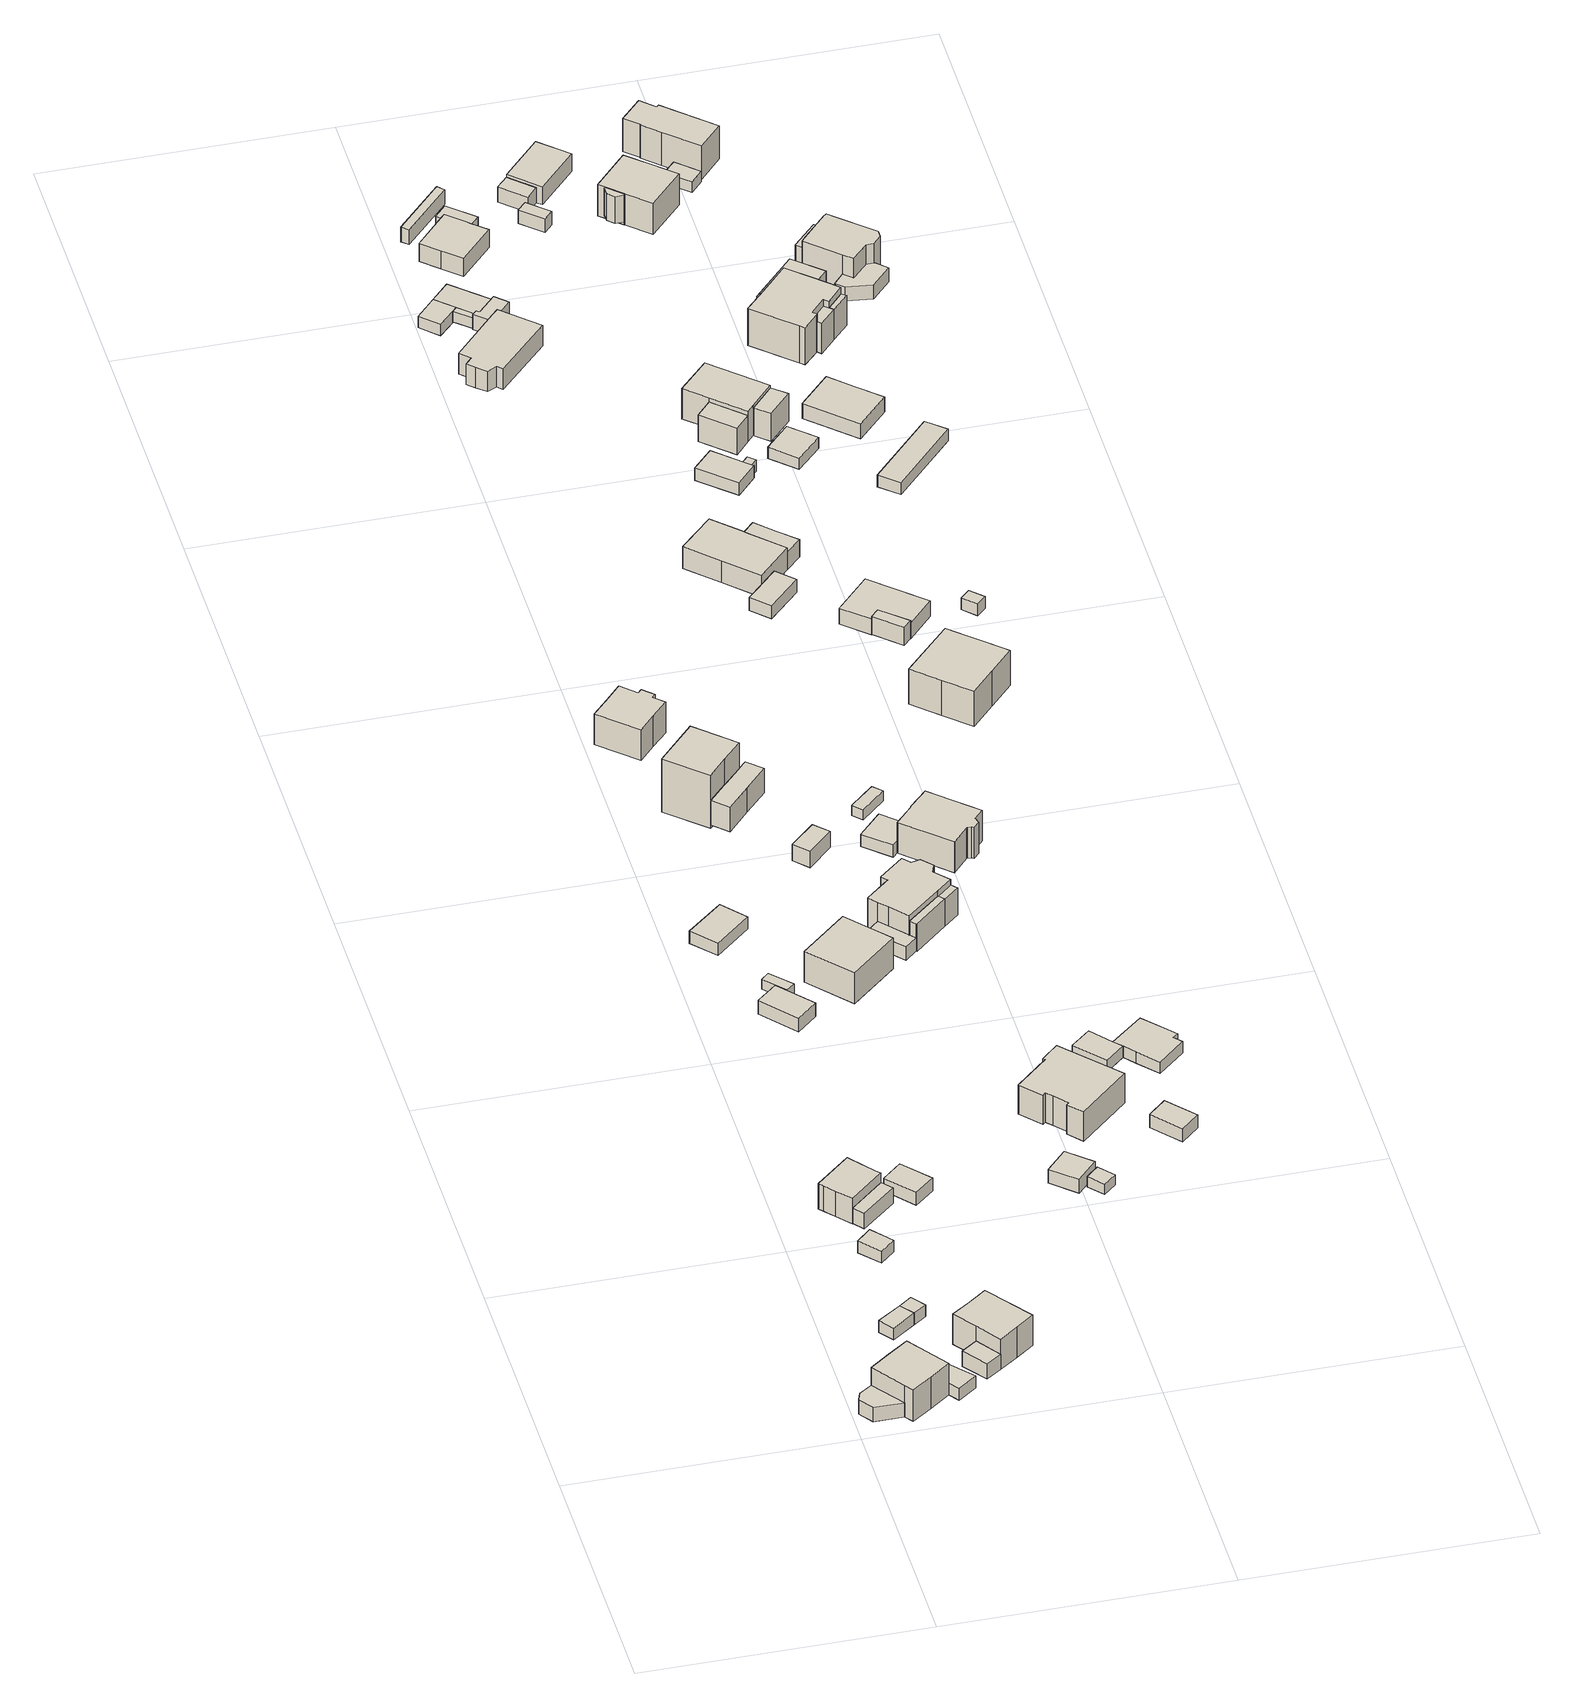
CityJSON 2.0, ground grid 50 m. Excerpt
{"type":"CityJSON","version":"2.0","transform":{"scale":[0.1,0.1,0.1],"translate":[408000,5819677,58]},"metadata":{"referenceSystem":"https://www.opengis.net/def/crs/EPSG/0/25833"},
"CityObjects":{
"building1":{"type":"Building","attributes":{"Gemeindeschluessel":"11000010","BezugspunktDach":"2200","function":"51009_1610","measuredHeight":2.92,"storeysAboveGround":0},"address":[{"country":"Germany","locality":"Berlin"}],"geometry":[{"type":"Solid","lod":"1","boundaries":[[[[0,1,2,3,4]],[[5,6,7,8,9]],[[5,9,4,3]],[[6,5,3,2]],[[7,6,2,1]],[[8,7,1,0]],[[9,8,0,4]]]]}]},
"building2":{"type":"Building","attributes":{"Gemeindeschluessel":"11000010","BezugspunktDach":"2200","function":"31001_1010","measuredHeight":8.01,"storeysAboveGround":1},"address":[{"country":"Germany","locality":"Berlin","thoroughfareNumber":"7","thoroughfareName":"Stralsunder Straße"}],"geometry":[{"type":"Solid","lod":"1","boundaries":[[[[10,11,12,13,14,15,16,17]],[[18,19,20,21,22,23,7,6]],[[18,6,17,16]],[[19,18,16,15]],[[20,19,15,14]],[[21,20,14,13]],[[22,21,13,12]],[[23,22,12,11]],[[7,23,11,10]],[[6,7,10,17]]]]}]},
"building3":{"type":"Building","attributes":{"Gemeindeschluessel":"11000010","BezugspunktDach":"2200","function":"31001_2463","measuredHeight":2.51,"storeysAboveGround":1},"address":[{"country":"Germany","locality":"Berlin","thoroughfareNumber":"7 (1)","thoroughfareName":"Stralsunder Straße"}],"geometry":[{"type":"Solid","lod":"1","boundaries":[[[[24,25,26,27,28]],[[29,30,31,21,20]],[[29,20,28,27]],[[30,29,27,26]],[[31,30,26,25]],[[21,31,25,24]],[[20,21,24,28]]]]}]},
"building4":{"type":"Building","attributes":{"Gemeindeschluessel":"11000010","BezugspunktDach":"2200","function":"31001_2463","measuredHeight":2.45,"storeysAboveGround":1},"address":[{"country":"Germany","locality":"Berlin","thoroughfareNumber":"6 (1)","thoroughfareName":"Stralsunder Straße"}],"geometry":[{"type":"Solid","lod":"1","boundaries":[[[[32,33,34,35]],[[36,37,38,39]],[[36,39,35,34]],[[37,36,34,33]],[[38,37,33,32]],[[39,38,32,35]]]]}]},
"building5":{"type":"Building","attributes":{"Gemeindeschluessel":"11000010","BezugspunktDach":"2200","function":"31001_2723","measuredHeight":2.45,"storeysAboveGround":1},"address":[{"country":"Germany","locality":"Berlin","thoroughfareNumber":"6 (2)","thoroughfareName":"Stralsunder Straße"}],"geometry":[{"type":"Solid","lod":"1","boundaries":[[[[33,40,41,34]],[[42,43,37,36]],[[42,36,34,41]],[[43,42,41,40]],[[37,43,40,33]],[[36,37,33,34]]]]}]},
"building6":{"type":"Building","attributes":{"Gemeindeschluessel":"11000010","BezugspunktDach":"2200","function":"51009_1610","measuredHeight":3.7,"storeysAboveGround":0},"address":[{"country":"Germany","locality":"Berlin"}],"geometry":[{"type":"Solid","lod":"1","boundaries":[[[[44,45,46,47]],[[48,49,50,51]],[[48,51,47,46]],[[49,48,46,45]],[[50,49,45,44]],[[51,50,44,47]]]]}]},
"building7":{"type":"Building","attributes":{"Gemeindeschluessel":"11000010","BezugspunktDach":"2200","function":"31001_2000","measuredHeight":3.16,"storeysAboveGround":1},"address":[{"country":"Germany","locality":"Berlin","thoroughfareNumber":"84 (2)","thoroughfareName":"Terwestenstraße"}],"geometry":[{"type":"Solid","lod":"1","boundaries":[[[[52,53,54,55]],[[56,57,58,59]],[[56,59,55,54]],[[57,56,54,53]],[[58,57,53,52]],[[59,58,52,55]]]]}]},
"building8":{"type":"Building","attributes":{"Gemeindeschluessel":"11000010","function":"31001_1010"},"address":[{"country":"Germany","locality":"Berlin","thoroughfareNumber":"84","thoroughfareName":"Terwestenstraße"}],"children":["building8-1","building8-2"]},
"building8-1":{"type":"BuildingPart","attributes":{"BezugspunktDach":"2200","measuredHeight":5.8,"storeysAboveGround":2},"parents":["building8"],"geometry":[{"type":"MultiSurface","lod":"1","boundaries":[[[60,61,62,63,64,65,66,67]],[[68,69,70,71,72,73,74,75]],[[68,75,67,66]],[[69,68,66,65]],[[70,69,65,64]],[[71,70,64,63]],[[76,77,78,79,72,71,63,62]],[[73,72,62,61]],[[74,73,61,60]],[[75,74,60,67]],[[79,78,77,76]]]}]},
"building8-2":{"type":"BuildingPart","attributes":{"BezugspunktDach":"2200","measuredHeight":3.21,"storeysAboveGround":2},"parents":["building8"],"geometry":[{"type":"Solid","lod":"1","boundaries":[[[[80,81,77,76]],[[78,82,83,79]],[[82,78,77,81]],[[83,82,81,80]],[[79,83,80,76]],[[78,79,76,77]]]]}]},
"building9":{"type":"Building","attributes":{"Gemeindeschluessel":"11000010","BezugspunktDach":"2200","function":"31001_1010","measuredHeight":7.95,"storeysAboveGround":1},"address":[{"country":"Germany","locality":"Berlin","thoroughfareNumber":"6","thoroughfareName":"Stralsunder Straße"}],"geometry":[{"type":"Solid","lod":"1","boundaries":[[[[84,85,86,87,88,89,90]],[[91,92,93,94,49,48,95]],[[91,95,90,89]],[[92,91,89,88]],[[93,92,88,87]],[[94,93,87,86]],[[49,94,86,85]],[[48,49,85,84]],[[95,48,84,90]]]]}]},
"building10":{"type":"Building","attributes":{"Gemeindeschluessel":"11000010","BezugspunktDach":"2200","function":"31001_2000","measuredHeight":2.65,"storeysAboveGround":1},"address":[{"country":"Germany","locality":"Berlin","thoroughfareNumber":"84 (1)","thoroughfareName":"Terwestenstraße"}],"geometry":[{"type":"Solid","lod":"1","boundaries":[[[[96,97,98,99]],[[100,101,102,103]],[[100,103,99,98]],[[101,100,98,97]],[[102,101,97,96]],[[103,102,96,99]]]]}]},
"building11":{"type":"Building","attributes":{"Gemeindeschluessel":"11000010","BezugspunktDach":"2200","function":"31001_2000","measuredHeight":2.88,"storeysAboveGround":1},"address":[{"country":"Germany","locality":"Berlin","thoroughfareNumber":"87 (1)","thoroughfareName":"Terwestenstraße"}],"geometry":[{"type":"Solid","lod":"1","boundaries":[[[[104,105,106,107]],[[108,109,110,111]],[[108,111,107,106]],[[109,108,106,105]],[[110,109,105,104]],[[111,110,104,107]]]]}]},
"building12":{"type":"Building","attributes":{"Gemeindeschluessel":"11000010","BezugspunktDach":"2200","function":"31001_1010","measuredHeight":2.45,"storeysAboveGround":1},"address":[{"country":"Germany","locality":"Berlin","thoroughfareNumber":"89 (2)","thoroughfareName":"Terwestenstraße"}],"geometry":[{"type":"Solid","lod":"1","boundaries":[[[[112,113,114,115]],[[116,117,118,119]],[[116,119,115,114]],[[117,116,114,113]],[[118,117,113,112]],[[119,118,112,115]]]]}]},
"building13":{"type":"Building","attributes":{"Gemeindeschluessel":"11000010","BezugspunktDach":"2200","function":"31001_2000","measuredHeight":1.97,"storeysAboveGround":1},"address":[{"country":"Germany","locality":"Berlin","thoroughfareNumber":"89 (1)","thoroughfareName":"Terwestenstraße"}],"geometry":[{"type":"Solid","lod":"1","boundaries":[[[[120,121,122,123]],[[124,125,126,127]],[[124,127,123,122]],[[125,124,122,121]],[[126,125,121,120]],[[127,126,120,123]]]]}]},
"building14":{"type":"Building","attributes":{"Gemeindeschluessel":"11000010","BezugspunktDach":"2200","function":"31001_1010","measuredHeight":8.21,"storeysAboveGround":2},"address":[{"country":"Germany","locality":"Berlin","thoroughfareNumber":"89","thoroughfareName":"Terwestenstraße"}],"geometry":[{"type":"Solid","lod":"1","boundaries":[[[[128,129,130,131,132]],[[133,134,135,136,137]],[[133,137,132,131]],[[134,133,131,130]],[[135,134,130,129]],[[136,135,129,128]],[[137,136,128,132]]]]}]},
"building15":{"type":"Building","attributes":{"Gemeindeschluessel":"11000010","BezugspunktDach":"2200","function":"31001_1010","measuredHeight":8.25,"storeysAboveGround":1},"address":[{"country":"Germany","locality":"Berlin","thoroughfareNumber":"8A","thoroughfareName":"Kolberger Straße"}],"geometry":[{"type":"Solid","lod":"1","boundaries":[[[[138,139,140,141,142,143,144,145,146,147]],[[148,149,150,151,152,153,154,155,156,157]],[[148,157,147,146]],[[149,148,146,145]],[[150,149,145,144]],[[151,150,144,143]],[[152,151,143,142]],[[153,152,142,141]],[[154,153,141,140]],[[155,154,140,139]],[[156,155,139,138]],[[157,156,138,147]]]]}]},
"building16":{"type":"Building","attributes":{"Gemeindeschluessel":"11000010","BezugspunktDach":"2200","function":"31001_1312","measuredHeight":2.84,"storeysAboveGround":1},"address":[{"country":"Germany","locality":"Berlin","thoroughfareNumber":"86","thoroughfareName":"Terwestenstraße"}],"geometry":[{"type":"Solid","lod":"1","boundaries":[[[[158,159,160,161]],[[162,163,164,165]],[[162,165,161,160]],[[163,162,160,159]],[[164,163,159,158]],[[165,164,158,161]]]]}]},
"building17":{"type":"Building","attributes":{"Gemeindeschluessel":"11000010","function":"31001_1010"},"address":[{"country":"Germany","locality":"Berlin","thoroughfareNumber":"8","thoroughfareName":"Kolberger Straße"}],"children":["building17-1","building17-2"]},
"building17-1":{"type":"BuildingPart","attributes":{"BezugspunktDach":"2200","measuredHeight":13.15,"storeysAboveGround":2},"parents":["building17"],"geometry":[{"type":"MultiSurface","lod":"1","boundaries":[[[166,167,168,169,170]],[[171,172,173,174,175]],[[171,175,170,169]],[[172,171,169,168]],[[176,177,178,168,167]],[[179,173,172,180,181]],[[174,173,167,166],[182,183,176,179]],[[175,174,166,170]],[[179,181,177,176]],[[181,180,178,177]],[[176,183,182,179]]]}]},
"building17-2":{"type":"BuildingPart","attributes":{"BezugspunktDach":"2200","measuredHeight":5.5,"storeysAboveGround":2},"parents":["building17"],"geometry":[{"type":"MultiSurface","lod":"1","boundaries":[[[184,185,186,187,177,183]],[[181,188,189,190,191,182]],[[188,180,178,187]],[[189,188,187,186]],[[190,189,186,185]],[[191,190,185,184]],[[182,191,184,183]],[[181,179,176,177]],[[182,192,183,176,179]],[[181,177,178,180]]]}]},
"building18":{"type":"Building","attributes":{"Gemeindeschluessel":"11000010","BezugspunktDach":"2200","function":"31001_2000","measuredHeight":2.08,"storeysAboveGround":1},"address":[{"country":"Germany","locality":"Berlin","thoroughfareNumber":"86 (1)","thoroughfareName":"Terwestenstraße"}],"geometry":[{"type":"Solid","lod":"1","boundaries":[[[[193,194,195,196]],[[197,198,199,200]],[[197,200,196,195]],[[198,197,195,194]],[[199,198,194,193]],[[200,199,193,196]]]]}]},
"building19":{"type":"Building","attributes":{"Gemeindeschluessel":"11000010","BezugspunktDach":"2200","function":"51009_1611","measuredHeight":2.62,"storeysAboveGround":0},"address":[{"country":"Germany","locality":"Berlin"}],"geometry":[{"type":"Solid","lod":"1","boundaries":[[[[201,202,203,204]],[[205,206,207,208]],[[205,208,204,203]],[[206,205,203,202]],[[207,206,202,201]],[[208,207,201,204]]]]}]},
"building20":{"type":"Building","attributes":{"Gemeindeschluessel":"11000010","BezugspunktDach":"2200","function":"31001_1010","measuredHeight":3.25,"storeysAboveGround":1},"address":[{"country":"Germany","locality":"Berlin","thoroughfareNumber":"7","thoroughfareName":"Kolberger Straße"}],"geometry":[{"type":"Solid","lod":"1","boundaries":[[[[209,210,211,212]],[[213,214,215,216]],[[213,216,212,211]],[[214,213,211,210]],[[215,214,210,209]],[[216,215,209,212]]]]}]},
"building21":{"type":"Building","attributes":{"Gemeindeschluessel":"11000010","BezugspunktDach":"2200","function":"31001_1010","measuredHeight":8.6,"storeysAboveGround":1},"address":[{"country":"Germany","locality":"Berlin","thoroughfareNumber":"88","thoroughfareName":"Terwestenstraße"}],"geometry":[{"type":"Solid","lod":"1","boundaries":[[[[217,218,219,220,221,222,223,224,225,226,227,228]],[[229,230,231,232,233,234,235,236,237,238,239,240]],[[229,240,228,227]],[[230,229,227,226]],[[231,230,226,225]],[[232,231,225,224]],[[233,232,224,223]],[[234,233,223,222]],[[235,234,222,221]],[[236,235,221,220]],[[237,236,220,219]],[[238,237,219,218]],[[239,238,218,217]],[[240,239,217,228]]]]}]},
"building22":{"type":"Building","attributes":{"Gemeindeschluessel":"11000010","function":"31001_1010"},"address":[{"country":"Germany","locality":"Berlin","thoroughfareNumber":"91","thoroughfareName":"Terwestenstraße"}],"children":["building22-1","building22-2"]},
"building22-1":{"type":"BuildingPart","attributes":{"BezugspunktDach":"2200","measuredHeight":8.55,"storeysAboveGround":1},"parents":["building22"],"geometry":[{"type":"MultiSurface","lod":"1","boundaries":[[[241,242,243,244,245,246,247,248,249,250,251,252,253,254]],[[255,256,257,258,259,260,261,262,263,264,265,266,205,267]],[[255,267,254,253]],[[256,255,253,252]],[[257,256,252,251]],[[258,257,251,250]],[[259,258,250,249]],[[260,259,249,248]],[[261,260,248,247]],[[262,261,247,246]],[[263,262,246,245]],[[264,263,245,244]],[[268,269,244,243]],[[266,265,243,242]],[[205,266,242,241]],[[267,205,241,254]],[[270,265,264,269,268]]]}]},
"building22-2":{"type":"BuildingPart","attributes":{"BezugspunktDach":"2200","measuredHeight":5.55,"storeysAboveGround":1},"parents":["building22"],"geometry":[{"type":"Solid","lod":"1","boundaries":[[[[271,272,273,269,268]],[[264,274,275,206,265]],[[274,264,269,273]],[[275,274,273,272]],[[206,275,272,271]],[[265,206,271,268]],[[265,268,269,264]]]]}]},
"building23":{"type":"Building","attributes":{"Gemeindeschluessel":"11000010","BezugspunktDach":"2200","function":"51009_1610","measuredHeight":5.53,"storeysAboveGround":0},"address":[{"country":"Germany","locality":"Berlin"}],"geometry":[{"type":"Solid","lod":"1","boundaries":[[[[276,277,278,279]],[[263,280,274,264]],[[263,264,279,278]],[[280,263,278,277]],[[274,280,277,276]],[[264,274,276,279]]]]}]},
"building24":{"type":"Building","attributes":{"Gemeindeschluessel":"11000010","BezugspunktDach":"2200","function":"31001_2463","measuredHeight":2.5,"storeysAboveGround":1},"address":[{"country":"Germany","locality":"Berlin","thoroughfareNumber":"6B (1)","thoroughfareName":"Kolberger Straße"}],"geometry":[{"type":"Solid","lod":"1","boundaries":[[[[281,282,283,284,285]],[[286,287,288,289,290]],[[286,290,285,284]],[[287,286,284,283]],[[288,287,283,282]],[[289,288,282,281]],[[290,289,281,285]]]]}]},
"building25":{"type":"Building","attributes":{"Gemeindeschluessel":"11000010","BezugspunktDach":"2200","function":"31001_2000","measuredHeight":2.26,"storeysAboveGround":1},"address":[{"country":"Germany","locality":"Berlin","thoroughfareNumber":"90 (1)","thoroughfareName":"Terwestenstraße"}],"geometry":[{"type":"Solid","lod":"1","boundaries":[[[[291,292,293,294,295]],[[296,297,298,299,300]],[[296,300,295,294]],[[297,296,294,293]],[[298,297,293,292]],[[299,298,292,291]],[[300,299,291,295]]]]}]},
"building26":{"type":"Building","attributes":{"Gemeindeschluessel":"11000010","BezugspunktDach":"2200","function":"31001_2000","measuredHeight":2.08,"storeysAboveGround":1},"address":[{"country":"Germany","locality":"Berlin","thoroughfareNumber":"7 (1)","thoroughfareName":"Kolberger Straße"}],"geometry":[{"type":"Solid","lod":"1","boundaries":[[[[301,302,303,304]],[[305,306,307,308]],[[305,308,304,303]],[[306,305,303,302]],[[307,306,302,301]],[[308,307,301,304]]]]}]},
"building27":{"type":"Building","attributes":{"Gemeindeschluessel":"11000010","BezugspunktDach":"2200","function":"31001_2463","measuredHeight":2.75,"storeysAboveGround":1},"address":[{"country":"Germany","locality":"Berlin","thoroughfareNumber":"88A (1)","thoroughfareName":"Terwestenstraße"}],"geometry":[{"type":"Solid","lod":"1","boundaries":[[[[309,310,311,312]],[[313,314,315,316]],[[313,316,312,311]],[[314,313,311,310]],[[315,314,310,309]],[[316,315,309,312]]]]}]},
"building28":{"type":"Building","attributes":{"Gemeindeschluessel":"11000010","BezugspunktDach":"2200","function":"31001_2723","measuredHeight":2.31,"storeysAboveGround":1},"address":[{"country":"Germany","locality":"Berlin","thoroughfareNumber":"25 (2)","thoroughfareName":"Schongauerstraße"}],"geometry":[{"type":"Solid","lod":"1","boundaries":[[[[317,318,319,320,321]],[[322,323,324,325,326]],[[322,326,321,320]],[[323,322,320,319]],[[324,323,319,318]],[[325,324,318,317]],[[326,325,317,321]]]]}]},
"building29":{"type":"Building","attributes":{"Gemeindeschluessel":"11000010","BezugspunktDach":"2200","function":"31001_1010","measuredHeight":7.37,"storeysAboveGround":1},"address":[{"country":"Germany","locality":"Berlin","thoroughfareNumber":"6B","thoroughfareName":"Kolberger Straße"}],"geometry":[{"type":"Solid","lod":"1","boundaries":[[[[327,328,329,330,331,332,333,334,335,336,337,338,339,340,341]],[[342,287,343,344,345,346,347,348,349,350,351,352,353,354,288]],[[342,288,341,340]],[[287,342,340,339]],[[343,287,339,338]],[[344,343,338,337]],[[345,344,337,336]],[[346,345,336,335]],[[347,346,335,334]],[[348,347,334,333]],[[349,348,333,332]],[[350,349,332,331]],[[351,350,331,330]],[[352,351,330,329]],[[353,352,329,328]],[[354,353,328,327]],[[288,354,327,341]]]]}]},
"building30":{"type":"Building","attributes":{"Gemeindeschluessel":"11000010","BezugspunktDach":"2200","function":"31001_1010","measuredHeight":3.56,"storeysAboveGround":1},"address":[{"country":"Germany","locality":"Berlin","thoroughfareNumber":"90","thoroughfareName":"Terwestenstraße"}],"geometry":[{"type":"Solid","lod":"1","boundaries":[[[[292,355,356,357,358,359,360,361,293]],[[362,363,364,365,366,367,368,298,297]],[[362,297,293,361]],[[363,362,361,360]],[[364,363,360,359]],[[365,364,359,358]],[[366,365,358,357]],[[367,366,357,356]],[[368,367,356,355]],[[298,368,355,292]],[[297,298,292,293]]]]}]},
"building31":{"type":"Building","attributes":{"Gemeindeschluessel":"11000010","BezugspunktDach":"2200","function":"51009_1610","measuredHeight":2.16,"storeysAboveGround":0},"address":[{"country":"Germany","locality":"Berlin"}],"geometry":[{"type":"Solid","lod":"1","boundaries":[[[[369,370,319,318]],[[371,372,373,374]],[[371,374,318,319]],[[372,371,319,370]],[[373,372,370,369]],[[374,373,369,318]]]]}]},
"building32":{"type":"Building","attributes":{"Gemeindeschluessel":"11000010","BezugspunktDach":"2200","function":"31001_1010","measuredHeight":5.13,"storeysAboveGround":1},"address":[{"country":"Germany","locality":"Berlin","thoroughfareNumber":"25","thoroughfareName":"Schongauerstraße"}],"geometry":[{"type":"Solid","lod":"1","boundaries":[[[[375,376,377,378,379,380,381,382,383,384,385]],[[386,387,388,389,390,391,392,393,394,395,396]],[[386,396,385,384]],[[387,386,384,383]],[[388,387,383,382]],[[389,388,382,381]],[[390,389,381,380]],[[391,390,380,379]],[[392,391,379,378]],[[393,392,378,377]],[[394,393,377,376]],[[395,394,376,375]],[[396,395,375,385]]]]}]},
"building33":{"type":"Building","attributes":{"Gemeindeschluessel":"11000010","BezugspunktDach":"2200","function":"31001_2463","measuredHeight":2.39,"storeysAboveGround":1},"address":[{"country":"Germany","locality":"Berlin","thoroughfareNumber":"25 (1)","thoroughfareName":"Schongauerstraße"}],"geometry":[{"type":"Solid","lod":"1","boundaries":[[[[319,370,397,398,399,320]],[[400,401,402,403,404,405]],[[400,405,320,399]],[[401,400,399,398]],[[402,401,398,397]],[[403,402,397,370]],[[404,403,370,319]],[[405,404,319,320]]]]}]},
"building34":{"type":"Building","attributes":{"Gemeindeschluessel":"11000010","BezugspunktDach":"2200","function":"51009_1610","measuredHeight":1.96,"storeysAboveGround":0},"address":[{"country":"Germany","locality":"Berlin"}],"geometry":[{"type":"Solid","lod":"1","boundaries":[[[[406,407,408,409]],[[410,411,345,344]],[[410,344,409,408]],[[411,410,408,407]],[[345,411,407,406]],[[344,345,406,409]]]]}]},
"building35":{"type":"Building","attributes":{"Gemeindeschluessel":"11000010","BezugspunktDach":"2200","function":"51009_1610","measuredHeight":3.11,"storeysAboveGround":0},"address":[{"country":"Germany","locality":"Berlin"}],"geometry":[{"type":"Solid","lod":"1","boundaries":[[[[412,413,414,415,416,417,418]],[[403,402,401,419,420,421,422]],[[403,422,418,417]],[[402,403,417,416]],[[401,402,416,415]],[[419,401,415,414]],[[420,419,414,413]],[[421,420,413,412]],[[422,421,412,418]]]]}]},
"building36":{"type":"Building","attributes":{"Gemeindeschluessel":"11000010","BezugspunktDach":"2200","function":"31001_2000","measuredHeight":2.59,"storeysAboveGround":1},"address":[{"country":"Germany","locality":"Berlin","thoroughfareNumber":"22 (1)","thoroughfareName":"Schongauerstraße"}],"geometry":[{"type":"Solid","lod":"1","boundaries":[[[[423,424,425,426,427]],[[428,429,430,431,432]],[[428,432,427,426]],[[429,428,426,425]],[[430,429,425,424]],[[431,430,424,423]],[[432,431,423,427]]]]}]},
"building37":{"type":"Building","attributes":{"Gemeindeschluessel":"11000010","function":"31001_1010"},"address":[{"country":"Germany","locality":"Berlin","thoroughfareNumber":"22","thoroughfareName":"Schongauerstraße"}],"children":["building37-1","building37-2"]},
"building37-1":{"type":"BuildingPart","attributes":{"BezugspunktDach":"2200","measuredHeight":5.44,"storeysAboveGround":1},"parents":["building37"],"geometry":[{"type":"MultiSurface","lod":"1","boundaries":[[[433,434,435,436,437,438,439]],[[440,441,442,443,428,444,445]],[[440,445,439,438]],[[441,440,438,437]],[[446,447,441,437,436]],[[448,449,450,446,442,451,452,442,436,435]],[[428,443,435,434]],[[444,428,434,433]],[[445,444,433,439]],[[442,441,447,446]],[[443,452,451,450,449,448]],[[453,451,442,446,450]]]}]},
"building37-2":{"type":"BuildingPart","attributes":{"BezugspunktDach":"2200","measuredHeight":4.26,"storeysAboveGround":1},"parents":["building37"],"geometry":[{"type":"MultiSurface","lod":"1","boundaries":[[[450,449,454,455,456,447]],[[457,458,459,443,451,441]],[[457,441,447,456]],[[458,457,456,455]],[[459,458,455,454]],[[443,459,454,449]],[[451,443,449,450]],[[442,446,447,441,460]],[[461,451,450,446,462,442]]]}]},
"building38":{"type":"Building","attributes":{"Gemeindeschluessel":"11000010","BezugspunktDach":"2200","function":"31001_2000","measuredHeight":3,"storeysAboveGround":1},"address":[{"country":"Germany","locality":"Berlin","thoroughfareNumber":"27 (1)","thoroughfareName":"Schongauerstraße"}],"geometry":[{"type":"Solid","lod":"1","boundaries":[[[[463,464,465,466]],[[467,468,469,470]],[[467,470,466,465]],[[468,467,465,464]],[[469,468,464,463]],[[470,469,463,466]]]]}]},
"building39":{"type":"Building","attributes":{"Gemeindeschluessel":"11000010","function":"31001_1010"},"address":[{"country":"Germany","locality":"Berlin","thoroughfareNumber":"27","thoroughfareName":"Schongauerstraße"}],"children":["building39-1","building39-2"]},
"building39-1":{"type":"BuildingPart","attributes":{"BezugspunktDach":"2200","measuredHeight":4.29,"storeysAboveGround":1},"parents":["building39"],"geometry":[{"type":"MultiSurface","lod":"1","boundaries":[[[471,472,473,474,475,476,477,478]],[[479,480,481,482,483,484,485,486]],[[479,486,478,477]],[[487,488,477,476]],[[489,487,480,476,475]],[[490,489,481,475,474]],[[483,482,474,473]],[[484,483,473,472]],[[485,484,472,471]],[[486,485,471,478]],[[480,479,488,487]],[[481,480,487,489]],[[491,482,481,489,490]]]}]},
"building39-2":{"type":"BuildingPart","attributes":{"BezugspunktDach":"2200","measuredHeight":3.14,"storeysAboveGround":1},"parents":["building39"],"geometry":[{"type":"MultiSurface","lod":"1","boundaries":[[[488,487,490,492,493,494]],[[495,496,482,480,479,497]],[[495,497,494,493]],[[496,495,493,492]],[[482,496,492,490]],[[497,479,488,494]],[[480,481,489,487]],[[490,489,498,481,482]],[[479,480,487,488]]]}]},
"building40":{"type":"Building","attributes":{"Gemeindeschluessel":"11000010","BezugspunktDach":"2200","function":"31001_1010","measuredHeight":2.53,"storeysAboveGround":1},"address":[{"country":"Germany","locality":"Berlin","thoroughfareNumber":"24","thoroughfareName":"Schongauerstraße"}],"geometry":[{"type":"Solid","lod":"1","boundaries":[[[[499,500,501,502,503,504]],[[505,506,507,508,509,510]],[[505,510,504,503]],[[506,505,503,502]],[[507,506,502,501]],[[508,507,501,500]],[[509,508,500,499]],[[510,509,499,504]]]]}]},
"building41":{"type":"Building","attributes":{"Gemeindeschluessel":"11000010","BezugspunktDach":"2200","function":"51009_1610","measuredHeight":3.62,"storeysAboveGround":0},"address":[{"country":"Germany","locality":"Berlin"}],"geometry":[{"type":"Solid","lod":"1","boundaries":[[[[511,512,513,514]],[[515,516,517,518]],[[515,518,514,513]],[[516,515,513,512]],[[517,516,512,511]],[[518,517,511,514]]]]}]},
"building42":{"type":"Building","attributes":{"Gemeindeschluessel":"11000010","BezugspunktDach":"2200","function":"31001_1010","measuredHeight":3.27,"storeysAboveGround":1},"address":[{"country":"Germany","locality":"Berlin","thoroughfareNumber":"5","thoroughfareName":"Kolberger Straße"}],"geometry":[{"type":"Solid","lod":"1","boundaries":[[[[519,520,521,522,523,524]],[[525,526,527,528,529,530]],[[525,530,524,523]],[[526,525,523,522]],[[527,526,522,521]],[[528,527,521,520]],[[529,528,520,519]],[[530,529,519,524]]]]}]},
"building43":{"type":"Building","attributes":{"Gemeindeschluessel":"11000010","BezugspunktDach":"2200","function":"31001_1010","measuredHeight":10.07,"storeysAboveGround":2},"address":[{"country":"Germany","locality":"Berlin","thoroughfareNumber":"5A, 6","thoroughfareName":"Kolberger Straße"}],"geometry":[{"type":"Solid","lod":"1","boundaries":[[[[531,532,533,534,535,536,537,538]],[[539,540,541,542,543,544,545,546]],[[539,546,538,537]],[[540,539,537,536]],[[541,540,536,535]],[[542,541,535,534]],[[543,542,534,533]],[[544,543,533,532]],[[545,544,532,531]],[[546,545,531,538]]]]}]},
"building44":{"type":"Building","attributes":{"Gemeindeschluessel":"11000010","BezugspunktDach":"2200","function":"31001_2000","measuredHeight":2.44,"storeysAboveGround":1},"address":[{"country":"Germany","locality":"Berlin","thoroughfareNumber":"24 (1)","thoroughfareName":"Schongauerstraße"}],"geometry":[{"type":"Solid","lod":"1","boundaries":[[[[501,547,548,502]],[[549,550,551,552]],[[549,552,502,548]],[[550,549,548,547]],[[551,550,547,501]],[[552,551,501,502]]]]}]},
"building45":{"type":"Building","attributes":{"Gemeindeschluessel":"11000010","BezugspunktDach":"2200","function":"31001_2000","measuredHeight":3.31,"storeysAboveGround":1},"address":[{"country":"Germany","locality":"Berlin","thoroughfareNumber":"29A (1)","thoroughfareName":"Schongauerstraße"}],"geometry":[{"type":"Solid","lod":"1","boundaries":[[[[553,554,555,556]],[[557,558,559,560]],[[557,560,556,555]],[[558,557,555,554]],[[559,558,554,553]],[[560,559,553,556]]]]}]},
"building46":{"type":"Building","attributes":{"Gemeindeschluessel":"11000010","function":"31001_1010"},"address":[{"country":"Germany","locality":"Berlin","thoroughfareNumber":"26","thoroughfareName":"Schongauerstraße"}],"children":["building46-1","building46-2","building46-3"]},
"building46-1":{"type":"BuildingPart","attributes":{"BezugspunktDach":"2200","measuredHeight":6.73,"storeysAboveGround":1},"parents":["building46"],"geometry":[{"type":"MultiSurface","lod":"1","boundaries":[[[561,562,563,564,565,566]],[[567,568,569,570,571,572]],[[567,572,566,565]],[[568,567,565,564]],[[573,574,575,564,563]],[[570,569,563,562]],[[571,576,577,562,561]],[[572,571,561,566]],[[569,568,575,574,573]],[[570,577,576,571]]]}]},
"building46-2":{"type":"BuildingPart","attributes":{"BezugspunktDach":"2200","measuredHeight":5.62,"storeysAboveGround":1},"parents":["building46"],"geometry":[{"type":"Solid","lod":"1","boundaries":[[[[578,579,574,573]],[[568,580,581,569]],[[580,568,574,579]],[[581,580,579,578]],[[569,581,578,573]],[[568,569,573,574]]]]}]},
"building46-3":{"type":"BuildingPart","attributes":{"BezugspunktDach":"2200","measuredHeight":5.36,"storeysAboveGround":1},"parents":["building46"],"geometry":[{"type":"Solid","lod":"1","boundaries":[[[[582,577,576,583]],[[571,570,584,585]],[[571,585,583,576]],[[584,570,577,582]],[[585,584,582,583]],[[570,571,576,577]]]]}]},
"building47":{"type":"Building","attributes":{"Gemeindeschluessel":"11000010","function":"31001_1010"},"address":[{"country":"Germany","locality":"Berlin","thoroughfareNumber":"29A","thoroughfareName":"Schongauerstraße"}],"children":["building47-1","building47-2"]},
"building47-1":{"type":"BuildingPart","attributes":{"BezugspunktDach":"2200","measuredHeight":4.17,"storeysAboveGround":1},"parents":["building47"],"geometry":[{"type":"MultiSurface","lod":"1","boundaries":[[[586,587,588,589]],[[590,591,592,593]],[[590,593,589,588]],[[591,590,588,587]],[[592,591,587,586]],[[594,595,596,592,586,589]],[[593,597,596,595,594]]]}]},
"building47-2":{"type":"BuildingPart","attributes":{"BezugspunktDach":"2200","measuredHeight":3.09,"storeysAboveGround":1},"parents":["building47"],"geometry":[{"type":"Solid","lod":"1","boundaries":[[[[598,595,594,599]],[[593,596,600,601]],[[593,601,599,594]],[[600,596,595,598]],[[601,600,598,599]],[[596,593,594,595]]]]}]},
"building48":{"type":"Building","attributes":{"Gemeindeschluessel":"11000010","BezugspunktDach":"2200","function":"51009_1610","measuredHeight":2.71,"storeysAboveGround":0},"address":[{"country":"Germany","locality":"Berlin"}],"geometry":[{"type":"Solid","lod":"1","boundaries":[[[[602,603,604,605]],[[606,607,608,609]],[[606,609,605,604]],[[607,606,604,603]],[[608,607,603,602]],[[609,608,602,605]]]]}]},
"building49":{"type":"Building","attributes":{"Gemeindeschluessel":"11000010","BezugspunktDach":"2200","function":"31001_2723","measuredHeight":2.43,"storeysAboveGround":1},"address":[{"country":"Germany","locality":"Berlin","thoroughfareNumber":"5A (1)","thoroughfareName":"Kolberger Straße"}],"geometry":[{"type":"Solid","lod":"1","boundaries":[[[[610,611,612,613]],[[614,615,616,617]],[[614,617,613,612]],[[615,614,612,611]],[[616,615,611,610]],[[617,616,610,613]]]]}]},
"building50":{"type":"Building","attributes":{"Gemeindeschluessel":"11000010","BezugspunktDach":"2200","function":"51009_1610","measuredHeight":5.55,"storeysAboveGround":0},"address":[{"country":"Germany","locality":"Berlin"}],"geometry":[{"type":"Solid","lod":"1","boundaries":[[[[618,619,620,621,622,623]],[[624,625,626,627,628,629]],[[624,629,623,622]],[[625,624,622,621]],[[626,625,621,620]],[[627,626,620,619]],[[628,627,619,618]],[[629,628,618,623]]]]}]},
"building51":{"type":"Building","attributes":{"Gemeindeschluessel":"11000010","BezugspunktDach":"2200","function":"31001_1010","measuredHeight":8.39,"storeysAboveGround":1},"address":[{"country":"Germany","locality":"Berlin","thoroughfareNumber":"29","thoroughfareName":"Schongauerstraße"}],"geometry":[{"type":"Solid","lod":"1","boundaries":[[[[630,631,632,633,634,635,636,637]],[[638,639,640,641,642,643,644,645]],[[638,645,637,636]],[[639,638,636,635]],[[640,639,635,634]],[[641,640,634,633]],[[642,641,633,632]],[[643,642,632,631]],[[644,643,631,630]],[[645,644,630,637]]]]}]},
"building52":{"type":"Building","attributes":{"Gemeindeschluessel":"11000010","BezugspunktDach":"2200","function":"31001_2741","measuredHeight":4.18,"storeysAboveGround":1},"address":[{"country":"Germany","locality":"Berlin","thoroughfareNumber":"26 (3)","thoroughfareName":"Schongauerstraße"}],"geometry":[{"type":"Solid","lod":"1","boundaries":[[[[646,647,648,649,650]],[[651,652,653,654,655]],[[651,655,650,649]],[[652,651,649,648]],[[653,652,648,647]],[[654,653,647,646]],[[655,654,646,650]]]]}]},
"building53":{"type":"Building","attributes":{"Gemeindeschluessel":"11000010","BezugspunktDach":"2200","function":"31001_2723","measuredHeight":2.39,"storeysAboveGround":1},"address":[{"country":"Germany","locality":"Berlin","thoroughfareNumber":"26A (1)","thoroughfareName":"Schongauerstraße"}],"geometry":[{"type":"Solid","lod":"1","boundaries":[[[[656,657,658,659]],[[660,661,662,663]],[[660,663,659,658]],[[661,660,658,657]],[[662,661,657,656]],[[663,662,656,659]]]]}]},
"building54":{"type":"Building","attributes":{"Gemeindeschluessel":"11000010","function":"31001_1010"},"address":[{"country":"Germany","locality":"Berlin","thoroughfareNumber":"28A","thoroughfareName":"Schongauerstraße"}],"children":["building54-1","building54-2"]},
"building54-1":{"type":"BuildingPart","attributes":{"BezugspunktDach":"2200","measuredHeight":8.8,"storeysAboveGround":2},"parents":["building54"],"geometry":[{"type":"MultiSurface","lod":"1","boundaries":[[[664,665,666,667,668,669,670,671,672,673,674,675,676]],[[677,678,679,680,681,682,683,684,685,686,687,688,689]],[[677,689,676,675]],[[678,677,675,674]],[[679,678,674,673]],[[680,679,673,672]],[[681,680,672,671]],[[690,691,671,670]],[[682,681,692,693]],[[683,682,670,669]],[[684,683,669,668]],[[685,684,668,667]],[[686,685,667,666]],[[687,686,666,665]],[[688,687,665,664]],[[689,688,664,676]],[[693,692,691,690]]]}]},
"building54-2":{"type":"BuildingPart","attributes":{"BezugspunktDach":"2200","measuredHeight":6.19,"storeysAboveGround":2},"parents":["building54"],"geometry":[{"type":"Solid","lod":"1","boundaries":[[[[694,695,691,690]],[[692,696,697,693]],[[696,692,691,695]],[[697,696,695,694]],[[693,697,694,690]],[[693,690,691,692]]]]}]},
"building55":{"type":"Building","attributes":{"Gemeindeschluessel":"11000010","BezugspunktDach":"2200","function":"51009_1610","measuredHeight":6.12,"storeysAboveGround":0},"address":[{"country":"Germany","locality":"Berlin"}],"geometry":[{"type":"Solid","lod":"1","boundaries":[[[[698,699,700,694,690,701,702]],[[703,693,697,704,705,706,707]],[[703,707,702,701]],[[693,703,701,690]],[[697,693,690,694]],[[704,697,694,700]],[[705,704,700,699]],[[706,705,699,698]],[[707,706,698,702]]]]}]},
"building56":{"type":"Building","attributes":{"Gemeindeschluessel":"11000010","BezugspunktDach":"2200","function":"51009_1610","measuredHeight":6.29,"storeysAboveGround":0},"address":[{"country":"Germany","locality":"Berlin"}],"geometry":[{"type":"Solid","lod":"1","boundaries":[[[[708,709,710,711,712,713]],[[714,715,679,678,677,716]],[[714,716,713,712]],[[715,714,712,711]],[[679,715,711,710]],[[678,679,710,709]],[[677,678,709,708]],[[716,677,708,713]]]]}]},
"building57":{"type":"Building","attributes":{"Gemeindeschluessel":"11000010","BezugspunktDach":"2200","function":"31001_2463","measuredHeight":2.2,"storeysAboveGround":1},"address":[{"country":"Germany","locality":"Berlin","thoroughfareNumber":"31 (1)","thoroughfareName":"Schongauerstraße"}],"geometry":[{"type":"Solid","lod":"1","boundaries":[[[[717,718,719,720]],[[721,722,723,724]],[[721,724,720,719]],[[722,721,719,718]],[[723,722,718,717]],[[724,723,717,720]]]]}]},
"building58":{"type":"Building","attributes":{"Gemeindeschluessel":"11000010","BezugspunktDach":"2200","function":"31001_1010","measuredHeight":9.41,"storeysAboveGround":1},"address":[{"country":"Germany","locality":"Berlin","thoroughfareNumber":"31","thoroughfareName":"Schongauerstraße"}],"geometry":[{"type":"Solid","lod":"1","boundaries":[[[[725,726,727,728,729,730,731,732,733,734]],[[735,736,737,738,739,740,741,742,743,744]],[[735,744,734,733]],[[736,735,733,732]],[[737,736,732,731]],[[738,737,731,730]],[[739,738,730,729]],[[740,739,729,728]],[[741,740,728,727]],[[742,741,727,726]],[[743,742,726,725]],[[744,743,725,734]]]]}]},
"building59":{"type":"Building","attributes":{"Gemeindeschluessel":"11000010","BezugspunktDach":"2200","function":"51009_1610","measuredHeight":4.31,"storeysAboveGround":0},"address":[{"country":"Germany","locality":"Berlin"}],"geometry":[{"type":"Solid","lod":"1","boundaries":[[[[745,746,747,748]],[[749,750,751,752]],[[749,752,748,747]],[[750,749,747,746]],[[751,750,746,745]],[[752,751,745,748]]]]}]},
"building60":{"type":"Building","attributes":{"Gemeindeschluessel":"11000010","BezugspunktDach":"2200","function":"31001_1010","measuredHeight":8.24,"storeysAboveGround":1},"address":[{"country":"Germany","locality":"Berlin","thoroughfareNumber":"30","thoroughfareName":"Schongauerstraße"}],"geometry":[{"type":"Solid","lod":"1","boundaries":[[[[753,754,755,756,757,758,759,760,761,762,763,764]],[[765,766,767,768,769,770,771,772,773,774,775,776]],[[765,776,764,763]],[[766,765,763,762]],[[767,766,762,761]],[[768,767,761,760]],[[769,768,760,759]],[[770,769,759,758]],[[771,770,758,757]],[[772,771,757,756]],[[773,772,756,755]],[[774,773,755,754]],[[775,774,754,753]],[[776,775,753,764]]]]}]},
"building61":{"type":"Building","attributes":{"Gemeindeschluessel":"11000010","BezugspunktDach":"2200","function":"51009_1610","measuredHeight":2.92,"storeysAboveGround":0},"address":[{"country":"Germany","locality":"Berlin"}],"geometry":[{"type":"Solid","lod":"1","boundaries":[[[[777,778,779,780,781,782,783,784]],[[775,774,772,771,785,786,787,788]],[[775,788,784,783]],[[774,775,783,782]],[[772,774,782,781]],[[771,772,781,780]],[[785,771,780,779]],[[786,785,779,778]],[[787,786,778,777]],[[788,787,777,784]]]]}]}
},
"vertices":[
[24,19,49],[76,19,49],[35,76,49],[12,60,49],[6,44,49],[12,60,20],[35,76,20],[76,19,20],[24,19,20],[6,44,20],
[76,19,85],[87,4,85],[123,30,85],[159,57,85],[131,96,85],[107,129,85],[71,103,85],[35,76,85],[71,103,20],[107,129,20],[131,96,20],[159,57,20],[123,30,20],[87,4,20],
[159,57,45],[172,39,45],[205,64,45],[159,117,45],[131,96,45],[159,117,20],[205,64,20],[172,39,20],
[108,219,42],[149,249,42],[131,273,42],[89,244,42],[131,273,18],[149,249,18],[108,219,18],[89,244,18],
[172,265,42],[154,290,42],[154,290,18],[172,265,18],
[229,83,50],[256,102,50],[226,145,50],[198,125,50],[226,145,19],[256,102,19],[229,83,19],[198,125,19],
[137,417,42],[163,440,42],[132,476,42],[106,452,42],[132,476,18],[163,440,18],[137,417,18],[106,452,18],
[79,568,71],[94,550,71],[116,525,71],[176,578,71],[169,586,71],[154,604,71],[133,630,71],[72,576,71],[133,630,19],[154,604,19],[169,586,19],[176,578,19],[116,525,19],[94,550,19],[79,568,19],[72,576,19],[116,525,52],[176,578,52],[176,578,20],[116,525,20],
[131,507,52],[192,559,52],[192,559,20],[131,507,20],
[226,145,81],[256,102,81],[289,126,81],[321,150,81],[262,231,81],[230,207,81],[197,184,81],[230,207,19],[262,231,19],[321,150,19],[289,126,19],[197,184,19],
[227,547,45],[262,577,45],[219,626,45],[185,596,45],[219,626,19],[262,577,19],[227,547,19],[185,596,19],
[153,1033,43],[189,1065,43],[137,1125,43],[101,1094,43],[137,1125,15],[189,1065,15],[153,1033,15],[101,1094,15],
[75,1256,40],[138,1311,40],[102,1353,40],[38,1298,40],[102,1353,15],[138,1311,15],[75,1256,15],[38,1298,15],
[155,1118,35],[170,1131,35],[136,1168,35],[122,1155,35],[136,1168,15],[170,1131,15],[155,1118,15],[122,1155,15],
[258,1082,78],[340,1155,78],[308,1192,78],[275,1229,78],[193,1156,78],[275,1229,15],[308,1192,15],[340,1155,15],[258,1082,15],[193,1156,15],
[77,1776,78],[105,1806,78],[133,1836,78],[115,1853,78],[121,1859,78],[102,1877,78],[96,1870,78],[70,1895,78],[42,1864,78],[14,1834,78],[42,1864,15],[70,1895,15],[96,1870,15],[102,1877,15],[121,1859,15],[115,1853,15],[133,1836,15],[105,1806,15],[77,1776,15],[14,1834,15],
[489,514,47],[525,553,47],[483,591,47],[447,552,47],[483,591,19],[525,553,19],[489,514,19],[447,552,19],
[145,1586,118],[177,1621,118],[210,1656,118],[144,1717,118],[79,1646,118],[144,1717,9],[210,1656,9],[177,1621,9],[145,1586,9],[79,1646,9],[177,1621,66],[184,1628,66],[210,1656,66],[177,1621,16],[210,1656,16],[184,1628,16],[145,1586,16],[145,1586,66],
[171,1561,66],[210,1604,66],[249,1646,66],[223,1670,66],[223,1670,16],[249,1646,16],[210,1604,16],[171,1561,16],[145,1586,61],
[528,501,40],[550,521,40],[527,547,40],[505,527,40],[527,547,19],[550,521,19],[528,501,19],[505,527,19],
[365,1170,43],[387,1189,43],[337,1246,43],[315,1226,43],[337,1246,16],[387,1189,16],[365,1170,16],[315,1226,16],
[274,1441,48],[318,1484,48],[294,1508,48],[250,1466,48],[294,1508,15],[318,1484,15],[274,1441,15],[250,1466,15],
[476,703,77],[481,708,77],[491,697,77],[511,674,77],[507,670,77],[529,645,77],[617,726,77],[574,773,77],[528,823,77],[498,795,77],[502,792,77],[444,739,77],[502,792,17],[498,795,17],[528,823,17],[574,773,17],[617,726,17],[529,645,17],[507,670,17],[511,674,17],[491,697,17],[481,708,17],[476,703,17],[444,739,17],
[337,1246,82],[351,1230,82],[378,1199,82],[438,1251,82],[465,1275,82],[442,1301,82],[447,1314,82],[448,1317,82],[430,1337,82],[414,1333,82],[402,1347,82],[358,1309,82],[367,1298,82],[324,1261,82],[367,1298,16],[358,1309,16],[402,1347,16],[414,1333,16],[430,1337,16],[448,1317,16],[447,1314,16],[442,1301,16],[465,1275,16],[438,1251,16],[378,1199,16],[351,1230,16],[324,1261,16],[378,1199,72],[438,1251,72],[378,1199,42],
[387,1189,72],[388,1188,72],[447,1240,72],[447,1240,16],[388,1188,16],
[447,1240,71],[474,1264,71],[465,1275,71],[438,1251,71],[474,1264,16],
[410,1435,40],[419,1444,40],[450,1479,40],[407,1519,40],[366,1475,40],[407,1519,15],[450,1479,15],[419,1444,15],[410,1435,15],[366,1475,15],
[609,812,39],[643,842,39],[630,857,39],[599,894,39],[564,864,39],[599,894,16],[630,857,16],[643,842,16],[609,812,16],[564,864,16],
[386,1539,37],[429,1579,37],[414,1594,37],[371,1555,37],[414,1594,16],[429,1579,16],[386,1539,16],[371,1555,16],
[683,605,44],[715,634,44],[672,683,44],[640,654,44],[672,683,17],[715,634,17],[683,605,17],[640,654,17],
[30,2922,37],[57,2950,37],[65,2959,37],[34,2988,37],[0,2951,37],[34,2988,14],[65,2959,14],[57,2950,14],[30,2922,14],[0,2951,14],
[496,1372,78],[497,1374,78],[524,1403,78],[525,1404,78],[532,1403,78],[536,1401,78],[546,1412,78],[543,1423,78],[559,1441,78],[539,1459,78],[517,1480,78],[482,1512,78],[450,1479,78],[450,1478,78],[419,1444,78],[450,1478,15],[482,1512,15],[517,1480,15],[539,1459,15],[559,1441,15],[543,1423,15],[546,1412,15],[536,1401,15],[532,1403,15],[525,1404,15],[524,1403,15],[497,1374,15],[496,1372,15],
[660,822,39],[691,787,39],[739,830,39],[727,844,39],[736,852,39],[718,872,39],[687,906,39],[687,906,16],[718,872,16],[736,852,16],[727,844,16],[739,830,16],[691,787,16],[660,822,16],
[84,2926,37],[92,2934,37],[65,2959,16],[92,2934,16],[84,2926,16],[57,2950,16],
[51,2801,57],[39,2788,57],[52,2776,57],[68,2762,57],[85,2770,57],[94,2761,57],[183,2856,57],[152,2885,57],[122,2913,57],[111,2902,57],[34,2818,57],[111,2902,15],[122,2913,15],[152,2885,15],[183,2856,15],[94,2761,15],[85,2770,15],[68,2762,15],[52,2776,15],[39,2788,15],[51,2801,15],[34,2818,15],
[97,2930,37],[128,2963,37],[65,3021,37],[65,3021,13],[128,2963,13],[97,2930,13],[92,2934,13],[65,2959,13],[34,2988,13],
[539,1459,35],[553,1474,35],[531,1494,35],[517,1480,35],[531,1494,15],[553,1474,15],
[111,2902,44],[122,2913,44],[149,2943,44],[128,2963,44],[97,2930,44],[92,2934,44],[84,2926,44],[149,2943,13],[122,2913,13],[111,2902,13],[84,2926,13],
[369,2080,42],[425,2137,42],[395,2167,42],[367,2138,42],[339,2110,42],[367,2138,16],[395,2167,16],[425,2137,16],[369,2080,16],[339,2110,16],
[314,2190,61],[367,2138,61],[424,2197,61],[372,2248,61],[363,2258,61],[320,2300,61],[262,2241,61],[320,2300,16],[363,2258,16],[372,2248,16],[424,2197,16],[314,2190,16],[262,2241,16],[372,2248,52],[363,2258,52],[424,2197,48],[424,2197,52],[394,2227,52],[394,2227,16],[422,2199,16],[394,2227,42],
[451,2224,52],[420,2254,52],[389,2285,52],[389,2285,16],[420,2254,16],[451,2224,16],[369,2251,16],[377,2243,16],[372,2248,47],
[39,3167,41],[120,3254,41],[109,3265,41],[28,3177,41],[109,3265,11],[120,3254,11],[39,3167,11],[28,3177,11],
[74,3093,48],[104,3065,48],[162,3128,48],[136,3151,48],[132,3156,48],[101,3184,48],[97,3179,48],[44,3121,48],[97,3179,11],[101,3184,11],[132,3156,11],[136,3151,11],[162,3128,11],[104,3065,11],[74,3093,11],[44,3121,11],[101,3184,43],[97,3179,43],[132,3156,43],[136,3151,43],[136,3151,38],
[154,3170,43],[109,3211,43],[88,3188,43],[109,3211,11],[154,3170,11],[88,3188,11],[132,3156,19],
[396,2404,40],[430,2442,40],[427,2445,40],[415,2456,40],[371,2497,40],[336,2459,40],[371,2497,15],[415,2456,15],[427,2445,15],[430,2442,15],[396,2404,15],[336,2459,15],
[559,1960,54],[573,1975,54],[529,2015,54],[515,2001,54],[529,2015,17],[573,1975,17],[559,1960,17],[515,2001,17],
[515,2001,48],[529,2015,48],[573,1975,48],[618,2024,48],[530,2105,48],[471,2041,48],[530,2105,16],[618,2024,16],[573,1975,16],[529,2015,16],[515,2001,16],[471,2041,16],
[573,1769,90],[617,1728,90],[658,1773,90],[699,1817,90],[655,1858,90],[611,1898,90],[570,1854,90],[529,1810,90],[570,1854,18],[611,1898,18],[655,1858,18],[699,1817,18],[658,1773,18],[617,1728,18],[573,1769,18],[529,1810,18],
[437,2456,40],[425,2467,40],[425,2467,16],[437,2456,16],[427,2445,16],[415,2456,16],
[258,3142,41],[273,3158,41],[237,3191,41],[222,3175,41],[237,3191,13],[273,3158,13],[258,3142,13],[222,3175,13],
[395,2599,65],[447,2550,65],[459,2563,65],[498,2607,65],[410,2689,65],[358,2633,65],[410,2689,3],[498,2607,3],[459,2563,3],[447,2550,3],[395,2599,3],[358,2633,3],[459,2563,60],[498,2607,60],[498,2607,48],[395,2599,57],[447,2550,57],
[483,2542,60],[523,2585,60],[523,2585,3],[483,2542,3],
[422,2521,57],[369,2570,57],[422,2521,3],[369,2570,3],
[272,3213,49],[338,3285,49],[289,3330,49],[223,3258,49],[289,3330,13],[338,3285,13],[272,3213,13],[223,3258,13],[223,3258,44],[263,3220,44],[263,3220,13],[255,3228,13],
[244,3199,44],[203,3237,44],[244,3199,13],[203,3237,13],
[505,2442,41],[548,2487,41],[505,2527,41],[463,2482,41],[505,2527,18],[548,2487,18],[505,2442,18],[463,2482,18],
[692,2005,42],[708,2021,42],[686,2043,42],[670,2027,42],[686,2043,18],[708,2021,18],[692,2005,18],[670,2027,18],
[359,3136,78],[370,3125,78],[385,3126,78],[386,3128,78],[360,3152,78],[358,3151,78],[360,3152,23],[386,3128,23],[385,3126,23],[370,3125,23],[359,3136,23],[358,3151,23],
[360,3152,79],[386,3128,79],[387,3127,79],[425,3092,79],[484,3156,79],[446,3191,79],[408,3225,79],[350,3161,79],[408,3225,15],[446,3191,15],[484,3156,15],[425,3092,15],[387,3127,15],[386,3128,15],[360,3152,15],[350,3161,15],
[620,2496,48],[674,2554,48],[635,2591,48],[596,2628,48],[542,2570,48],[596,2628,17],[635,2591,17],[674,2554,17],[620,2496,17],[542,2570,17],
[648,2339,42],[755,2456,42],[723,2485,42],[616,2368,42],[723,2485,18],[755,2456,18],[648,2339,18],[616,2368,18],
[573,2711,92],[580,2705,92],[606,2732,92],[608,2735,92],[601,2741,92],[626,2769,92],[634,2762,92],[661,2792,92],[654,2799,92],[625,2826,92],[584,2864,92],[536,2811,92],[503,2776,92],[536,2811,16],[584,2864,16],[625,2826,16],[654,2799,16],[661,2792,16],[634,2762,16],[626,2769,16],[601,2741,16],[608,2735,16],[606,2732,16],[580,2705,16],[573,2711,16],[503,2776,16],[634,2762,79],[661,2792,79],[661,2792,17],[634,2762,17],
[641,2756,79],[669,2786,79],[669,2786,17],[641,2756,17],
[608,2735,79],[606,2732,79],[613,2725,79],[626,2769,79],[601,2741,79],[626,2769,17],[613,2725,17],[606,2732,17],[608,2735,17],[601,2741,17],
[536,2811,79],[584,2864,79],[625,2826,79],[652,2855,79],[603,2900,79],[528,2818,79],[603,2900,16],[652,2855,16],[528,2818,16],
[511,3180,39],[532,3203,39],[495,3237,39],[474,3215,39],[495,3237,17],[532,3203,17],[511,3180,17],[474,3215,17],
[453,3289,84],[452,3288,84],[481,3261,84],[535,3211,84],[575,3255,84],[522,3304,84],[493,3331,84],[489,3327,84],[465,3350,84],[429,3311,84],[465,3350,16],[489,3327,16],[493,3331,16],[522,3304,16],[575,3255,16],[535,3211,16],[481,3261,16],[452,3288,16],[453,3289,16],[429,3311,16],
[640,2941,62],[681,2986,62],[667,2998,62],[626,2954,62],[667,2998,19],[681,2986,19],[640,2941,19],[626,2954,19],
[686,2881,86],[701,2867,86],[728,2896,86],[728,2897,86],[742,2897,86],[756,2912,86],[756,2926,86],[686,2990,86],[681,2986,86],[658,2961,86],[640,2941,86],[632,2932,86],[640,2941,18],[658,2961,18],[681,2986,18],[686,2990,18],[756,2926,18],[756,2912,18],[742,2897,18],[728,2897,18],[728,2896,18],[701,2867,18],[686,2881,18],[632,2932,18],
[682,2847,47],[728,2841,47],[762,2878,47],[742,2897,47],[728,2897,47],[701,2867,47],[686,2881,47],[668,2860,47],[762,2878,18],[728,2841,18],[682,2847,18],[668,2860,18]
]}
